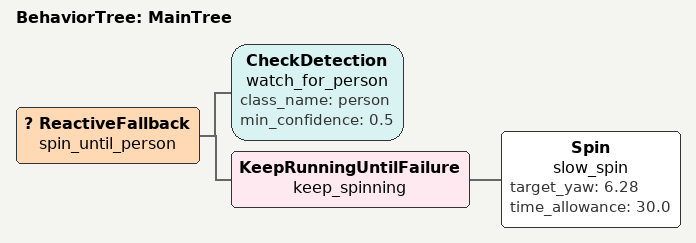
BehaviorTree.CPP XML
<root BTCPP_format="4">
  <BehaviorTree ID="MainTree">
    <ReactiveFallback name="spin_until_person">
      <CheckDetection name="watch_for_person" class_name="person" min_confidence="0.5"/>
      <KeepRunningUntilFailure name="keep_spinning">
        <Spin name="slow_spin" target_yaw="6.28" time_allowance="30.0"/>
      </KeepRunningUntilFailure>
    </ReactiveFallback>
  </BehaviorTree>
</root>
